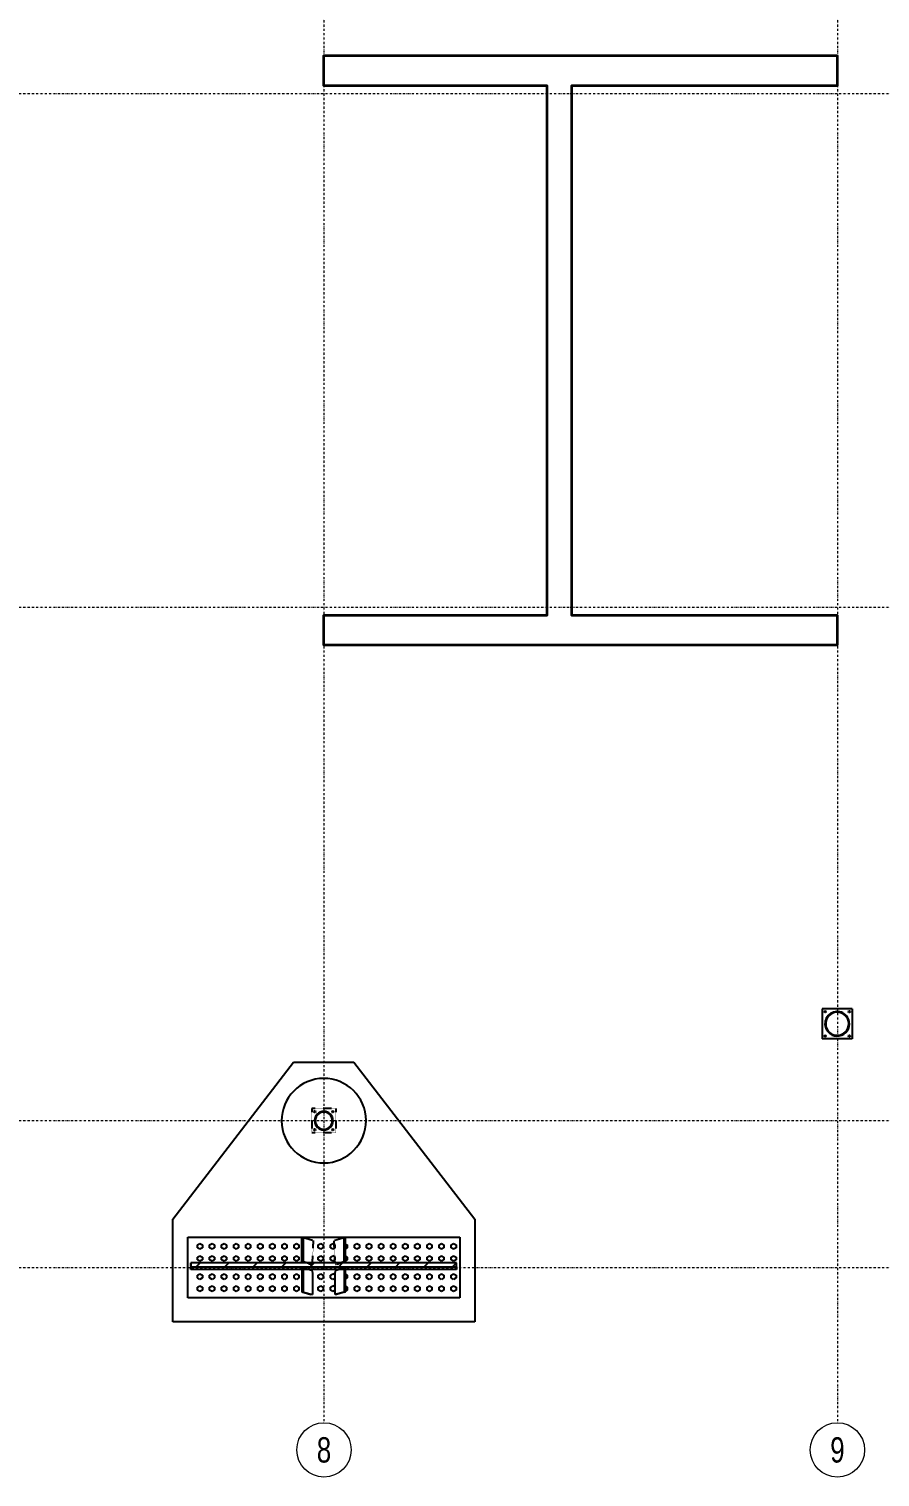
# Model space of a CAD drawing. Header units: millimetres. Extents: x 1541 to 289025, y -12015 to 47026.
# Drawn here: x 72094 to 73116, y -11969 to -10231 of the extents above; entities that cross this region are included whole.
import ezdxf
from ezdxf.enums import TextEntityAlignment as Align

# ---------------------------------------------------------------- set-up
doc = ezdxf.new("R2010")
doc.units = ezdxf.units.MM
doc.header["$LTSCALE"] = 0.1
for name, pattern in [('DASHDOTX2', [50.8, 25.4, -12.7, 0, -12.7]), ('DXK_LINE_DOT2', [3.9198, 1.9599, -1.9599]), ('Grid Line', [3.33375, 1.905, -0.47625, 0.47625, -0.47625])]:
    doc.linetypes.add(name, pattern=pattern)
doc.layers.get('0').update_dxf_attribs({"color": 255})
for name, color, linetype, lineweight in [('E_EJES', 8, 'Continuous', 9), ('E_EJES-1', 8, 'Grid Line', 9), ('E_MUROS-1', 2, 'Continuous', 35)]:
    doc.layers.add(name, color=color, linetype=linetype, lineweight=lineweight)
doc.styles.add('Swis721 LtCn BT_1', font='swisscl.ttf', dxfattribs={"height": 0.42})

msp = doc.modelspace()

# ---------------------------------------------------------------- hatches: boundary and pattern name
at = {"linetype": 'Continuous'}
h = msp.add_hatch(color=96, dxfattribs=at)
h.paths.add_polyline_path([(73079.1, -11425.1), (73078.9, -11422.6), (73078.2, -11420.1), (73077.2, -11417.8), (73075.7, -11415.7), (73073.9, -11413.8), (73071.8, -11412.4), (73069.4, -11411.3), (73067, -11410.6), (73064.4, -11410.4), (73061.9, -11410.6), (73059.4, -11411.3), (73057.1, -11412.4), (73055, -11413.8), (73053.1, -11415.7), (73051.7, -11417.8), (73050.6, -11420.1), (73049.9, -11422.6), (73049.7, -11425.1), (73049.9, -11427.7), (73050.6, -11430.2), (73051.7, -11432.5), (73053.1, -11434.6), (73055, -11436.4), (73057.1, -11437.9), (73059.4, -11438.9), (73061.9, -11439.6), (73064.4, -11439.8), (73067, -11439.6), (73069.4, -11438.9), (73071.8, -11437.9), (73073.9, -11436.4), (73075.7, -11434.6), (73077.2, -11432.5), (73078.2, -11430.2), (73078.9, -11427.7)])
h.paths.add_polyline_path([(73077.4, -11429.9), (73076.4, -11432), (73075, -11434), (73073.3, -11435.7), (73071.3, -11437.1), (73069.2, -11438.1), (73066.8, -11438.8), (73064.4, -11439), (73062, -11438.8), (73059.7, -11438.1), (73057.5, -11437.1), (73055.5, -11435.7), (73053.8, -11434), (73052.4, -11432), (73051.4, -11429.9), (73050.8, -11427.5), (73050.6, -11425.1), (73050.8, -11422.7), (73051.4, -11420.4), (73052.4, -11418.2), (73053.8, -11416.2), (73055.5, -11414.5), (73057.5, -11413.1), (73059.7, -11412.1), (73062, -11411.5), (73064.4, -11411.3), (73066.8, -11411.5), (73069.2, -11412.1), (73071.3, -11413.1), (73073.3, -11414.5), (73075, -11416.2), (73076.4, -11418.2), (73077.4, -11420.4), (73078.1, -11422.7), (73078.3, -11425.1), (73078.1, -11427.5)])
h = msp.add_hatch(dxfattribs=at)
h.set_pattern_fill('', scale=7.611392, style=0, pattern_type=0)
h.set_pattern_definition([(45, (72459.099, -11539.187), (-17.088, 17.088), [])])
h.paths.add_polyline_path([(72459.3, -11541.3), (72459.1, -11539.2), (72458.5, -11537.1), (72457.4, -11535.2), (72456.1, -11533.5), (72454.4, -11532.2), (72452.5, -11531.1), (72450.4, -11530.5), (72448.3, -11530.3), (72446.1, -11530.5), (72444, -11531.1), (72442.1, -11532.2), (72440.4, -11533.5), (72439.1, -11535.2), (72438, -11537.1), (72437.4, -11539.2), (72437.2, -11541.3), (72437.4, -11543.5), (72438, -11545.6), (72439.1, -11547.5), (72440.4, -11549.2), (72442.1, -11550.5), (72444, -11551.6), (72446.1, -11552.2), (72448.3, -11552.4), (72450.4, -11552.2), (72452.5, -11551.6), (72454.4, -11550.5), (72456.1, -11549.2), (72457.4, -11547.5), (72458.5, -11545.6), (72459.1, -11543.5)])
h.paths.add_polyline_path([(72457.8, -11545.3), (72456.8, -11547.1), (72455.6, -11548.6), (72454, -11549.9), (72452.2, -11550.9), (72450.3, -11551.5), (72448.3, -11551.7), (72446.2, -11551.5), (72444.3, -11550.9), (72442.5, -11549.9), (72441, -11548.6), (72439.7, -11547.1), (72438.7, -11545.3), (72438.1, -11543.4), (72437.9, -11541.3), (72438.1, -11539.3), (72438.7, -11537.4), (72439.7, -11535.6), (72441, -11534), (72442.5, -11532.8), (72444.3, -11531.8), (72446.2, -11531.2), (72448.3, -11531), (72450.3, -11531.2), (72452.2, -11531.8), (72454, -11532.8), (72455.6, -11534), (72456.8, -11535.6), (72457.8, -11537.4), (72458.4, -11539.3), (72458.6, -11541.3), (72458.4, -11543.4)])
h = msp.add_hatch(dxfattribs=at)
h.set_pattern_fill('', scale=7.611392, style=0, pattern_type=0)
h.set_pattern_definition([(45, (72607.564, -11712.02), (-17.088, 17.088), [])])
h.paths.add_polyline_path([(72607.7, -11715.9), (72607.6, -11712), (72288.9, -11712), (72288.8, -11715.9), (72288.8, -11716.7), (72607.7, -11716.7)])

# ---------------------------------------------------------------- linework, layer by layer
at = {"color": 2, "linetype": 'Continuous'}
for p, q in [((73082.5, -11407), (73046.3, -11407)), ((73046.3, -11407), (73046.3, -11443.2)), ((73082.5, -11407), (73082.5, -11443.2)), ((73082.5, -11443.2), (73046.3, -11443.2)), ((72267, -11659.5), (72412, -11471.2)), ((72412, -11471.2), (72484.5, -11471.2)), ((72484.5, -11471.2), (72629.5, -11659.5)), ((72267, -11782.7), (72267, -11659.5)), ((72629.5, -11659.5), (72629.5, -11782.7)), ((72285.2, -11753.7), (72285.2, -11681.2)), ((72285.2, -11681.2), (72611.4, -11681.2)), ((72422, -11710.8), (72422, -11681.6)), ((72422, -11681.6), (72423.9, -11681.7)), ((72434.9, -11685), (72423.9, -11681.7)), ((72423.9, -11710.8), (72423.9, -11681.7)), ((72472.6, -11681.7), (72461.6, -11685)), ((72472.6, -11681.7), (72474.5, -11681.6)), ((72472.6, -11710.8), (72472.6, -11681.7)), ((72474.5, -11710.8), (72474.5, -11681.6)), ((72611.4, -11681.2), (72611.4, -11753.7)), ((72434.7, -11712), (72434.9, -11707.8)), ((72461.8, -11712), (72461.6, -11707.8)), ((72288.8, -11715.9), (72288.8, -11712)), ((72288.8, -11712), (72288.9, -11712)), ((72288.9, -11712), (72288.8, -11715.9)), ((72288.8, -11715.9), (72288.8, -11716.7)), ((72288.8, -11719.8), (72288.8, -11716.7)), ((72288.8, -11716.7), (72607.7, -11716.7)), ((72422, -11719.8), (72288.8, -11719.8)), ((72607.6, -11712), (72288.9, -11712)), ((72426.3, -11712), (72422, -11710.8)), ((72422, -11710.8), (72423.9, -11710.8)), ((72423.9, -11717.9), (72422, -11717.8)), ((72422, -11717.8), (72422, -11746.8)), ((72428, -11712), (72423.9, -11710.8)), ((72423.9, -11717.9), (72433.8, -11720.8)), ((72423.9, -11746.9), (72423.9, -11717.9)), ((72466, -11719.8), (72430.5, -11719.8)), ((72433.8, -11720.8), (72434.7, -11723.9)), ((72434.7, -11723.9), (72434.6, -11750)), ((72461.8, -11723.9), (72462.7, -11720.8)), ((72461.9, -11750), (72461.8, -11723.9)), ((72462.7, -11720.8), (72472.6, -11717.9)), ((72472.6, -11710.8), (72468.5, -11712)), ((72474.5, -11710.8), (72470.3, -11712)), ((72472.6, -11710.8), (72474.5, -11710.8)), ((72474.5, -11717.8), (72472.6, -11717.9)), ((72472.6, -11717.9), (72472.6, -11746.9)), ((72474.5, -11746.8), (72474.5, -11717.8)), ((72607.7, -11719.8), (72474.5, -11719.8)), ((72607.7, -11712), (72607.6, -11712)), ((72607.7, -11715.9), (72607.6, -11712)), ((72607.7, -11715.9), (72607.7, -11712)), ((72607.7, -11716.7), (72607.7, -11715.9)), ((72607.7, -11716.7), (72607.7, -11719.8)), ((72611.4, -11753.7), (72285.2, -11753.7)), ((72422, -11746.8), (72432.9, -11750)), ((72422, -11746.8), (72423.9, -11746.9)), ((72423.9, -11746.9), (72434.6, -11750)), ((72434.6, -11750), (72432.9, -11750)), ((72472.6, -11746.9), (72461.9, -11750)), ((72463.6, -11750), (72461.9, -11750)), ((72474.5, -11746.8), (72463.6, -11750)), ((72472.6, -11746.9), (72474.5, -11746.8)), ((72629.5, -11782.7), (72267, -11782.7))]:
    msp.add_line(p, q, dxfattribs=at)
at = {"color": 7, "linetype": 'Continuous'}
for p, q in [((73048.8, -11410.6), (73049.4, -11409.6)), ((73049.4, -11411.6), (73048.8, -11410.6)), ((73049.4, -11409.6), (73050.5, -11409.6)), ((73050.5, -11411.6), (73049.4, -11411.6)), ((73050.5, -11409.6), (73051, -11410.6)), ((73051, -11410.6), (73050.5, -11411.6)), ((73077.8, -11410.6), (73078.3, -11409.6)), ((73078.3, -11411.6), (73077.8, -11410.6)), ((73078.3, -11409.6), (73079.5, -11409.6)), ((73079.5, -11411.6), (73078.3, -11411.6)), ((73079.5, -11409.6), (73080, -11410.6)), ((73080, -11410.6), (73079.5, -11411.6)), ((73048.8, -11439.6), (73049.4, -11438.6)), ((73049.4, -11440.6), (73048.8, -11439.6)), ((73049.4, -11438.6), (73050.5, -11438.6)), ((73050.5, -11440.6), (73049.4, -11440.6)), ((73050.5, -11438.6), (73051, -11439.6)), ((73051, -11439.6), (73050.5, -11440.6)), ((73077.8, -11439.6), (73078.3, -11438.6)), ((73078.3, -11440.6), (73077.8, -11439.6)), ((73078.3, -11438.6), (73079.5, -11438.6)), ((73079.5, -11440.6), (73078.3, -11440.6)), ((73079.5, -11438.6), (73080, -11439.6)), ((73080, -11439.6), (73079.5, -11440.6)), ((72436.3, -11530.5), (72436.8, -11529.5)), ((72436.8, -11531.4), (72436.3, -11530.5)), ((72436.8, -11529.5), (72437.9, -11529.5)), ((72437.9, -11531.4), (72436.8, -11531.4)), ((72437.9, -11529.5), (72438.5, -11530.5)), ((72438.5, -11530.5), (72437.9, -11531.4)), ((72458, -11530.5), (72458.6, -11529.5)), ((72458.6, -11531.4), (72458, -11530.5)), ((72458.6, -11529.5), (72459.7, -11529.5)), ((72459.7, -11531.4), (72458.6, -11531.4)), ((72459.7, -11529.5), (72460.3, -11530.5)), ((72460.3, -11530.5), (72459.7, -11531.4)), ((72436.3, -11552.2), (72436.8, -11551.2)), ((72436.8, -11553.2), (72436.3, -11552.2)), ((72436.8, -11551.2), (72437.9, -11551.2)), ((72437.9, -11553.2), (72436.8, -11553.2)), ((72437.9, -11551.2), (72438.5, -11552.2)), ((72438.5, -11552.2), (72437.9, -11553.2)), ((72458, -11552.2), (72458.6, -11551.2)), ((72458.6, -11553.2), (72458, -11552.2)), ((72458.6, -11551.2), (72459.7, -11551.2)), ((72459.7, -11553.2), (72458.6, -11553.2)), ((72459.7, -11551.2), (72460.3, -11552.2)), ((72460.3, -11552.2), (72459.7, -11553.2)), ((72296.8, -11690.4), (72299.7, -11688.8)), ((72296.8, -11693.8), (72296.8, -11690.4)), ((72299.7, -11688.8), (72302.6, -11690.4)), ((72302.6, -11690.4), (72302.6, -11693.8)), ((72311.3, -11690.4), (72314.2, -11688.8)), ((72311.3, -11693.8), (72311.3, -11690.4)), ((72314.2, -11688.8), (72317.1, -11690.4)), ((72317.1, -11690.4), (72317.1, -11693.8)), ((72325.7, -11690.4), (72328.6, -11688.8)), ((72325.7, -11693.8), (72325.7, -11690.4)), ((72328.6, -11688.8), (72331.5, -11690.4)), ((72331.5, -11690.4), (72331.5, -11693.8)), ((72340.2, -11690.4), (72343.1, -11688.8)), ((72340.2, -11693.8), (72340.2, -11690.4)), ((72343.1, -11688.8), (72346, -11690.4)), ((72346, -11690.4), (72346, -11693.8)), ((72354.7, -11690.4), (72357.6, -11688.8)), ((72354.7, -11693.8), (72354.7, -11690.4)), ((72357.6, -11688.8), (72360.5, -11690.4)), ((72360.5, -11690.4), (72360.5, -11693.8)), ((72369.2, -11690.4), (72372.1, -11688.8)), ((72369.2, -11693.8), (72369.2, -11690.4)), ((72372.1, -11688.8), (72375, -11690.4)), ((72375, -11690.4), (72375, -11693.8)), ((72383.7, -11690.4), (72386.6, -11688.8)), ((72383.7, -11693.8), (72383.7, -11690.4)), ((72386.6, -11688.8), (72389.5, -11690.4)), ((72389.5, -11690.4), (72389.5, -11693.8)), ((72398.2, -11690.4), (72401.1, -11688.8)), ((72398.2, -11693.8), (72398.2, -11690.4)), ((72401.1, -11688.8), (72404, -11690.4)), ((72404, -11690.4), (72404, -11693.8)), ((72412.7, -11690.4), (72415.6, -11688.8)), ((72412.7, -11693.8), (72412.7, -11690.4)), ((72415.6, -11688.8), (72418.5, -11690.4)), ((72418.5, -11690.4), (72418.5, -11693.8)), ((72441.7, -11690.4), (72444.6, -11688.8)), ((72441.7, -11693.8), (72441.7, -11690.4)), ((72444.6, -11688.8), (72447.5, -11690.4)), ((72447.5, -11690.4), (72447.5, -11693.8)), ((72456.2, -11690.4), (72459.1, -11688.8)), ((72456.2, -11693.8), (72456.2, -11690.4)), ((72462, -11690.4), (72459.1, -11688.8)), ((72462, -11693.8), (72462, -11690.4)), ((72474.5, -11689.3), (72476.5, -11690.4)), ((72476.5, -11690.4), (72476.5, -11693.8)), ((72485.2, -11690.4), (72488.1, -11688.8)), ((72485.2, -11693.8), (72485.2, -11690.4)), ((72488.1, -11688.8), (72491, -11690.4)), ((72491, -11690.4), (72491, -11693.8)), ((72499.7, -11690.4), (72502.6, -11688.8)), ((72499.7, -11693.8), (72499.7, -11690.4)), ((72502.6, -11688.8), (72505.5, -11690.4)), ((72505.5, -11690.4), (72505.5, -11693.8)), ((72514.2, -11690.4), (72517.1, -11688.8)), ((72514.2, -11693.8), (72514.2, -11690.4)), ((72517.1, -11688.8), (72520, -11690.4)), ((72520, -11690.4), (72520, -11693.8)), ((72528.7, -11690.4), (72531.6, -11688.8)), ((72528.7, -11693.8), (72528.7, -11690.4)), ((72531.6, -11688.8), (72534.5, -11690.4)), ((72534.5, -11690.4), (72534.5, -11693.8)), ((72543.2, -11690.4), (72546.1, -11688.8)), ((72543.2, -11693.8), (72543.2, -11690.4)), ((72546.1, -11688.8), (72549, -11690.4)), ((72549, -11690.4), (72549, -11693.8)), ((72557.7, -11690.4), (72560.6, -11688.8)), ((72557.7, -11693.8), (72557.7, -11690.4)), ((72560.6, -11688.8), (72563.5, -11690.4)), ((72563.5, -11690.4), (72563.5, -11693.8)), ((72572.2, -11690.4), (72575.1, -11688.8)), ((72572.2, -11693.8), (72572.2, -11690.4)), ((72575.1, -11688.8), (72578, -11690.4)), ((72578, -11690.4), (72578, -11693.8)), ((72586.7, -11690.4), (72589.6, -11688.8)), ((72586.7, -11693.8), (72586.7, -11690.4)), ((72589.6, -11688.8), (72592.5, -11690.4)), ((72592.5, -11690.4), (72592.5, -11693.8)), ((72601.2, -11690.4), (72604.1, -11688.8)), ((72601.2, -11693.8), (72601.2, -11690.4)), ((72604.1, -11688.8), (72607, -11690.4)), ((72607, -11690.4), (72607, -11693.8)), ((72299.7, -11695.5), (72296.8, -11693.8)), ((72296.8, -11704.9), (72299.7, -11703.3)), ((72296.8, -11708.3), (72296.8, -11704.9)), ((72299.7, -11710), (72296.8, -11708.3)), ((72302.6, -11693.8), (72299.7, -11695.5)), ((72299.7, -11703.3), (72302.6, -11704.9)), ((72302.6, -11708.3), (72299.7, -11710)), ((72302.6, -11704.9), (72302.6, -11708.3)), ((72314.2, -11695.5), (72311.3, -11693.8)), ((72311.3, -11704.9), (72314.2, -11703.3)), ((72311.3, -11708.3), (72311.3, -11704.9)), ((72314.2, -11710), (72311.3, -11708.3)), ((72317.1, -11693.8), (72314.2, -11695.5)), ((72314.2, -11703.3), (72317.1, -11704.9)), ((72317.1, -11708.3), (72314.2, -11710)), ((72317.1, -11704.9), (72317.1, -11708.3)), ((72328.6, -11695.5), (72325.7, -11693.8)), ((72325.7, -11704.9), (72328.6, -11703.3)), ((72325.7, -11708.3), (72325.7, -11704.9)), ((72328.6, -11710), (72325.7, -11708.3)), ((72331.5, -11693.8), (72328.6, -11695.5)), ((72328.6, -11703.3), (72331.5, -11704.9)), ((72331.5, -11708.3), (72328.6, -11710)), ((72331.5, -11704.9), (72331.5, -11708.3)), ((72343.1, -11695.5), (72340.2, -11693.8)), ((72340.2, -11704.9), (72343.1, -11703.3)), ((72340.2, -11708.3), (72340.2, -11704.9)), ((72343.1, -11710), (72340.2, -11708.3)), ((72346, -11693.8), (72343.1, -11695.5)), ((72343.1, -11703.3), (72346, -11704.9)), ((72346, -11708.3), (72343.1, -11710)), ((72346, -11704.9), (72346, -11708.3)), ((72357.6, -11695.5), (72354.7, -11693.8)), ((72354.7, -11704.9), (72357.6, -11703.3)), ((72354.7, -11708.3), (72354.7, -11704.9)), ((72357.6, -11710), (72354.7, -11708.3)), ((72360.5, -11693.8), (72357.6, -11695.5)), ((72357.6, -11703.3), (72360.5, -11704.9)), ((72360.5, -11708.3), (72357.6, -11710)), ((72360.5, -11704.9), (72360.5, -11708.3)), ((72372.1, -11695.5), (72369.2, -11693.8)), ((72369.2, -11704.9), (72372.1, -11703.3)), ((72369.2, -11708.3), (72369.2, -11704.9)), ((72372.1, -11710), (72369.2, -11708.3)), ((72375, -11693.8), (72372.1, -11695.5)), ((72372.1, -11703.3), (72375, -11704.9)), ((72375, -11708.3), (72372.1, -11710)), ((72375, -11704.9), (72375, -11708.3)), ((72386.6, -11695.5), (72383.7, -11693.8)), ((72383.7, -11704.9), (72386.6, -11703.3)), ((72383.7, -11708.3), (72383.7, -11704.9)), ((72386.6, -11710), (72383.7, -11708.3)), ((72389.5, -11693.8), (72386.6, -11695.5)), ((72386.6, -11703.3), (72389.5, -11704.9)), ((72389.5, -11708.3), (72386.6, -11710)), ((72389.5, -11704.9), (72389.5, -11708.3)), ((72401.1, -11695.5), (72398.2, -11693.8)), ((72398.2, -11704.9), (72401.1, -11703.3)), ((72398.2, -11708.3), (72398.2, -11704.9)), ((72401.1, -11710), (72398.2, -11708.3)), ((72404, -11693.8), (72401.1, -11695.5)), ((72401.1, -11703.3), (72404, -11704.9)), ((72404, -11708.3), (72401.1, -11710)), ((72404, -11704.9), (72404, -11708.3)), ((72415.6, -11695.5), (72412.7, -11693.8)), ((72412.7, -11704.9), (72415.6, -11703.3)), ((72412.7, -11708.3), (72412.7, -11704.9)), ((72415.6, -11710), (72412.7, -11708.3)), ((72418.5, -11693.8), (72415.6, -11695.5)), ((72415.6, -11703.3), (72418.5, -11704.9)), ((72418.5, -11708.3), (72415.6, -11710)), ((72418.5, -11704.9), (72418.5, -11708.3)), ((72444.6, -11695.5), (72441.7, -11693.8)), ((72441.7, -11704.9), (72444.6, -11703.3)), ((72441.7, -11708.3), (72441.7, -11704.9)), ((72444.6, -11710), (72441.7, -11708.3)), ((72447.5, -11693.8), (72444.6, -11695.5)), ((72444.6, -11703.3), (72447.5, -11704.9)), ((72447.5, -11708.3), (72444.6, -11710)), ((72447.5, -11704.9), (72447.5, -11708.3)), ((72459.1, -11695.5), (72456.2, -11693.8)), ((72456.2, -11704.9), (72459.1, -11703.3)), ((72456.2, -11708.3), (72456.2, -11704.9)), ((72459.1, -11710), (72456.2, -11708.3)), ((72462, -11693.8), (72459.1, -11695.5)), ((72462, -11704.9), (72459.1, -11703.3)), ((72462, -11708.3), (72459.1, -11710)), ((72462, -11708.3), (72462, -11704.9)), ((72476.5, -11693.8), (72474.5, -11695)), ((72474.5, -11703.8), (72476.5, -11704.9)), ((72476.5, -11708.3), (72474.5, -11709.5)), ((72476.5, -11704.9), (72476.5, -11708.3)), ((72488.1, -11695.5), (72485.2, -11693.8)), ((72485.2, -11704.9), (72488.1, -11703.3)), ((72485.2, -11708.3), (72485.2, -11704.9)), ((72488.1, -11710), (72485.2, -11708.3)), ((72491, -11693.8), (72488.1, -11695.5)), ((72488.1, -11703.3), (72491, -11704.9)), ((72491, -11708.3), (72488.1, -11710)), ((72491, -11704.9), (72491, -11708.3)), ((72502.6, -11695.5), (72499.7, -11693.8)), ((72499.7, -11704.9), (72502.6, -11703.3)), ((72499.7, -11708.3), (72499.7, -11704.9)), ((72502.6, -11710), (72499.7, -11708.3)), ((72505.5, -11693.8), (72502.6, -11695.5)), ((72502.6, -11703.3), (72505.5, -11704.9)), ((72505.5, -11708.3), (72502.6, -11710)), ((72505.5, -11704.9), (72505.5, -11708.3)), ((72517.1, -11695.5), (72514.2, -11693.8)), ((72514.2, -11704.9), (72517.1, -11703.3)), ((72514.2, -11708.3), (72514.2, -11704.9)), ((72517.1, -11710), (72514.2, -11708.3)), ((72520, -11693.8), (72517.1, -11695.5)), ((72517.1, -11703.3), (72520, -11704.9)), ((72520, -11708.3), (72517.1, -11710)), ((72520, -11704.9), (72520, -11708.3)), ((72531.6, -11695.5), (72528.7, -11693.8)), ((72528.7, -11704.9), (72531.6, -11703.3)), ((72528.7, -11708.3), (72528.7, -11704.9)), ((72531.6, -11710), (72528.7, -11708.3)), ((72534.5, -11693.8), (72531.6, -11695.5)), ((72531.6, -11703.3), (72534.5, -11704.9)), ((72534.5, -11708.3), (72531.6, -11710)), ((72534.5, -11704.9), (72534.5, -11708.3)), ((72546.1, -11695.5), (72543.2, -11693.8)), ((72543.2, -11704.9), (72546.1, -11703.3)), ((72543.2, -11708.3), (72543.2, -11704.9)), ((72546.1, -11710), (72543.2, -11708.3)), ((72549, -11693.8), (72546.1, -11695.5)), ((72546.1, -11703.3), (72549, -11704.9)), ((72549, -11708.3), (72546.1, -11710)), ((72549, -11704.9), (72549, -11708.3)), ((72560.6, -11695.5), (72557.7, -11693.8)), ((72557.7, -11704.9), (72560.6, -11703.3)), ((72557.7, -11708.3), (72557.7, -11704.9)), ((72560.6, -11710), (72557.7, -11708.3)), ((72563.5, -11693.8), (72560.6, -11695.5)), ((72560.6, -11703.3), (72563.5, -11704.9)), ((72563.5, -11708.3), (72560.6, -11710)), ((72563.5, -11704.9), (72563.5, -11708.3)), ((72575.1, -11695.5), (72572.2, -11693.8)), ((72572.2, -11704.9), (72575.1, -11703.3)), ((72572.2, -11708.3), (72572.2, -11704.9)), ((72575.1, -11710), (72572.2, -11708.3)), ((72578, -11693.8), (72575.1, -11695.5)), ((72575.1, -11703.3), (72578, -11704.9)), ((72578, -11708.3), (72575.1, -11710)), ((72578, -11704.9), (72578, -11708.3)), ((72589.6, -11695.5), (72586.7, -11693.8)), ((72586.7, -11704.9), (72589.6, -11703.3)), ((72586.7, -11708.3), (72586.7, -11704.9)), ((72589.6, -11710), (72586.7, -11708.3)), ((72592.5, -11693.8), (72589.6, -11695.5)), ((72589.6, -11703.3), (72592.5, -11704.9)), ((72592.5, -11708.3), (72589.6, -11710)), ((72592.5, -11704.9), (72592.5, -11708.3)), ((72604.1, -11695.5), (72601.2, -11693.8)), ((72601.2, -11704.9), (72604.1, -11703.3)), ((72601.2, -11708.3), (72601.2, -11704.9)), ((72604.1, -11710), (72601.2, -11708.3)), ((72607, -11693.8), (72604.1, -11695.5)), ((72604.1, -11703.3), (72607, -11704.9)), ((72607, -11708.3), (72604.1, -11710)), ((72607, -11704.9), (72607, -11708.3)), ((72296.8, -11726.7), (72299.7, -11725)), ((72296.8, -11730), (72296.8, -11726.7)), ((72299.7, -11725), (72302.6, -11726.7)), ((72302.6, -11726.7), (72302.6, -11730)), ((72311.3, -11726.7), (72314.2, -11725)), ((72311.3, -11730), (72311.3, -11726.7)), ((72314.2, -11725), (72317.1, -11726.7)), ((72317.1, -11726.7), (72317.1, -11730)), ((72325.7, -11726.7), (72328.6, -11725)), ((72325.7, -11730), (72325.7, -11726.7)), ((72328.6, -11725), (72331.5, -11726.7)), ((72331.5, -11726.7), (72331.5, -11730)), ((72340.2, -11726.7), (72343.1, -11725)), ((72340.2, -11730), (72340.2, -11726.7)), ((72343.1, -11725), (72346, -11726.7)), ((72346, -11726.7), (72346, -11730)), ((72354.7, -11726.7), (72357.6, -11725)), ((72354.7, -11730), (72354.7, -11726.7)), ((72357.6, -11725), (72360.5, -11726.7)), ((72360.5, -11726.7), (72360.5, -11730)), ((72369.2, -11726.7), (72372.1, -11725)), ((72369.2, -11730), (72369.2, -11726.7)), ((72372.1, -11725), (72375, -11726.7)), ((72375, -11726.7), (72375, -11730)), ((72383.7, -11726.7), (72386.6, -11725)), ((72383.7, -11730), (72383.7, -11726.7)), ((72386.6, -11725), (72389.5, -11726.7)), ((72389.5, -11726.7), (72389.5, -11730)), ((72398.2, -11726.7), (72401.1, -11725)), ((72398.2, -11730), (72398.2, -11726.7)), ((72401.1, -11725), (72404, -11726.7)), ((72404, -11726.7), (72404, -11730)), ((72412.7, -11726.7), (72415.6, -11725)), ((72412.7, -11730), (72412.7, -11726.7)), ((72415.6, -11725), (72418.5, -11726.7)), ((72418.5, -11726.7), (72418.5, -11730)), ((72441.7, -11726.7), (72444.6, -11725)), ((72441.7, -11730), (72441.7, -11726.7)), ((72444.6, -11725), (72447.5, -11726.7)), ((72447.5, -11726.7), (72447.5, -11730)), ((72456.2, -11726.7), (72459.1, -11725)), ((72456.2, -11730), (72456.2, -11726.7)), ((72462, -11726.7), (72459.1, -11725)), ((72462, -11730), (72462, -11726.7)), ((72474.5, -11725.5), (72476.5, -11726.7)), ((72476.5, -11726.7), (72476.5, -11730)), ((72485.2, -11726.7), (72488.1, -11725)), ((72485.2, -11730), (72485.2, -11726.7)), ((72488.1, -11725), (72491, -11726.7)), ((72491, -11726.7), (72491, -11730)), ((72499.7, -11726.7), (72502.6, -11725)), ((72499.7, -11730), (72499.7, -11726.7)), ((72502.6, -11725), (72505.5, -11726.7)), ((72505.5, -11726.7), (72505.5, -11730)), ((72514.2, -11726.7), (72517.1, -11725)), ((72514.2, -11730), (72514.2, -11726.7)), ((72517.1, -11725), (72520, -11726.7)), ((72520, -11726.7), (72520, -11730)), ((72528.7, -11726.7), (72531.6, -11725)), ((72528.7, -11730), (72528.7, -11726.7)), ((72531.6, -11725), (72534.5, -11726.7)), ((72534.5, -11726.7), (72534.5, -11730)), ((72543.2, -11726.7), (72546.1, -11725)), ((72543.2, -11730), (72543.2, -11726.7)), ((72546.1, -11725), (72549, -11726.7)), ((72549, -11726.7), (72549, -11730)), ((72557.7, -11726.7), (72560.6, -11725)), ((72557.7, -11730), (72557.7, -11726.7)), ((72560.6, -11725), (72563.5, -11726.7)), ((72563.5, -11726.7), (72563.5, -11730)), ((72572.2, -11726.7), (72575.1, -11725)), ((72572.2, -11730), (72572.2, -11726.7)), ((72575.1, -11725), (72578, -11726.7)), ((72578, -11726.7), (72578, -11730)), ((72586.7, -11726.7), (72589.6, -11725)), ((72586.7, -11730), (72586.7, -11726.7)), ((72589.6, -11725), (72592.5, -11726.7)), ((72592.5, -11726.7), (72592.5, -11730)), ((72601.2, -11726.7), (72604.1, -11725)), ((72601.2, -11730), (72601.2, -11726.7)), ((72604.1, -11725), (72607, -11726.7)), ((72607, -11726.7), (72607, -11730)), ((72299.7, -11731.7), (72296.8, -11730)), ((72296.8, -11741.2), (72299.7, -11739.5)), ((72296.8, -11744.5), (72296.8, -11741.2)), ((72299.7, -11746.2), (72296.8, -11744.5)), ((72302.6, -11730), (72299.7, -11731.7)), ((72299.7, -11739.5), (72302.6, -11741.2)), ((72302.6, -11744.5), (72299.7, -11746.2)), ((72302.6, -11741.2), (72302.6, -11744.5)), ((72314.2, -11731.7), (72311.3, -11730)), ((72311.3, -11741.2), (72314.2, -11739.5)), ((72311.3, -11744.5), (72311.3, -11741.2)), ((72314.2, -11746.2), (72311.3, -11744.5)), ((72317.1, -11730), (72314.2, -11731.7)), ((72314.2, -11739.5), (72317.1, -11741.2)), ((72317.1, -11744.5), (72314.2, -11746.2)), ((72317.1, -11741.2), (72317.1, -11744.5)), ((72328.6, -11731.7), (72325.7, -11730)), ((72325.7, -11741.2), (72328.6, -11739.5)), ((72325.7, -11744.5), (72325.7, -11741.2)), ((72328.6, -11746.2), (72325.7, -11744.5)), ((72331.5, -11730), (72328.6, -11731.7)), ((72328.6, -11739.5), (72331.5, -11741.2)), ((72331.5, -11744.5), (72328.6, -11746.2)), ((72331.5, -11741.2), (72331.5, -11744.5)), ((72343.1, -11731.7), (72340.2, -11730)), ((72340.2, -11741.2), (72343.1, -11739.5)), ((72340.2, -11744.5), (72340.2, -11741.2)), ((72343.1, -11746.2), (72340.2, -11744.5)), ((72346, -11730), (72343.1, -11731.7)), ((72343.1, -11739.5), (72346, -11741.2)), ((72346, -11744.5), (72343.1, -11746.2)), ((72346, -11741.2), (72346, -11744.5)), ((72357.6, -11731.7), (72354.7, -11730)), ((72354.7, -11741.2), (72357.6, -11739.5)), ((72354.7, -11744.5), (72354.7, -11741.2)), ((72357.6, -11746.2), (72354.7, -11744.5)), ((72360.5, -11730), (72357.6, -11731.7)), ((72357.6, -11739.5), (72360.5, -11741.2)), ((72360.5, -11744.5), (72357.6, -11746.2)), ((72360.5, -11741.2), (72360.5, -11744.5)), ((72372.1, -11731.7), (72369.2, -11730)), ((72369.2, -11741.2), (72372.1, -11739.5)), ((72369.2, -11744.5), (72369.2, -11741.2)), ((72372.1, -11746.2), (72369.2, -11744.5)), ((72375, -11730), (72372.1, -11731.7)), ((72372.1, -11739.5), (72375, -11741.2)), ((72375, -11744.5), (72372.1, -11746.2)), ((72375, -11741.2), (72375, -11744.5)), ((72386.6, -11731.7), (72383.7, -11730)), ((72383.7, -11741.2), (72386.6, -11739.5)), ((72383.7, -11744.5), (72383.7, -11741.2)), ((72386.6, -11746.2), (72383.7, -11744.5)), ((72389.5, -11730), (72386.6, -11731.7)), ((72386.6, -11739.5), (72389.5, -11741.2)), ((72389.5, -11744.5), (72386.6, -11746.2)), ((72389.5, -11741.2), (72389.5, -11744.5)), ((72401.1, -11731.7), (72398.2, -11730)), ((72398.2, -11741.2), (72401.1, -11739.5)), ((72398.2, -11744.5), (72398.2, -11741.2)), ((72401.1, -11746.2), (72398.2, -11744.5)), ((72404, -11730), (72401.1, -11731.7)), ((72401.1, -11739.5), (72404, -11741.2)), ((72404, -11744.5), (72401.1, -11746.2)), ((72404, -11741.2), (72404, -11744.5)), ((72415.6, -11731.7), (72412.7, -11730)), ((72412.7, -11741.2), (72415.6, -11739.5)), ((72412.7, -11744.5), (72412.7, -11741.2)), ((72415.6, -11746.2), (72412.7, -11744.5)), ((72418.5, -11730), (72415.6, -11731.7)), ((72415.6, -11739.5), (72418.5, -11741.2)), ((72418.5, -11744.5), (72415.6, -11746.2)), ((72418.5, -11741.2), (72418.5, -11744.5)), ((72444.6, -11731.7), (72441.7, -11730)), ((72441.7, -11741.2), (72444.6, -11739.5)), ((72441.7, -11744.5), (72441.7, -11741.2)), ((72444.6, -11746.2), (72441.7, -11744.5)), ((72447.5, -11730), (72444.6, -11731.7)), ((72444.6, -11739.5), (72447.5, -11741.2)), ((72447.5, -11744.5), (72444.6, -11746.2)), ((72447.5, -11741.2), (72447.5, -11744.5)), ((72459.1, -11731.7), (72456.2, -11730)), ((72456.2, -11741.2), (72459.1, -11739.5)), ((72456.2, -11744.5), (72456.2, -11741.2)), ((72459.1, -11746.2), (72456.2, -11744.5)), ((72462, -11730), (72459.1, -11731.7)), ((72462, -11741.2), (72459.1, -11739.5)), ((72462, -11744.5), (72459.1, -11746.2)), ((72462, -11744.5), (72462, -11741.2)), ((72476.5, -11730), (72474.5, -11731.2)), ((72474.5, -11740), (72476.5, -11741.2)), ((72476.5, -11744.5), (72474.5, -11745.7)), ((72476.5, -11741.2), (72476.5, -11744.5)), ((72488.1, -11731.7), (72485.2, -11730)), ((72485.2, -11741.2), (72488.1, -11739.5)), ((72485.2, -11744.5), (72485.2, -11741.2)), ((72488.1, -11746.2), (72485.2, -11744.5)), ((72491, -11730), (72488.1, -11731.7)), ((72488.1, -11739.5), (72491, -11741.2)), ((72491, -11744.5), (72488.1, -11746.2)), ((72491, -11741.2), (72491, -11744.5)), ((72502.6, -11731.7), (72499.7, -11730)), ((72499.7, -11741.2), (72502.6, -11739.5)), ((72499.7, -11744.5), (72499.7, -11741.2)), ((72502.6, -11746.2), (72499.7, -11744.5)), ((72505.5, -11730), (72502.6, -11731.7)), ((72502.6, -11739.5), (72505.5, -11741.2)), ((72505.5, -11744.5), (72502.6, -11746.2)), ((72505.5, -11741.2), (72505.5, -11744.5)), ((72517.1, -11731.7), (72514.2, -11730)), ((72514.2, -11741.2), (72517.1, -11739.5)), ((72514.2, -11744.5), (72514.2, -11741.2)), ((72517.1, -11746.2), (72514.2, -11744.5)), ((72520, -11730), (72517.1, -11731.7)), ((72517.1, -11739.5), (72520, -11741.2)), ((72520, -11744.5), (72517.1, -11746.2)), ((72520, -11741.2), (72520, -11744.5)), ((72531.6, -11731.7), (72528.7, -11730)), ((72528.7, -11741.2), (72531.6, -11739.5)), ((72528.7, -11744.5), (72528.7, -11741.2)), ((72531.6, -11746.2), (72528.7, -11744.5)), ((72534.5, -11730), (72531.6, -11731.7)), ((72531.6, -11739.5), (72534.5, -11741.2)), ((72534.5, -11744.5), (72531.6, -11746.2)), ((72534.5, -11741.2), (72534.5, -11744.5)), ((72546.1, -11731.7), (72543.2, -11730)), ((72543.2, -11741.2), (72546.1, -11739.5)), ((72543.2, -11744.5), (72543.2, -11741.2)), ((72546.1, -11746.2), (72543.2, -11744.5)), ((72549, -11730), (72546.1, -11731.7)), ((72546.1, -11739.5), (72549, -11741.2)), ((72549, -11744.5), (72546.1, -11746.2)), ((72549, -11741.2), (72549, -11744.5)), ((72560.6, -11731.7), (72557.7, -11730)), ((72557.7, -11741.2), (72560.6, -11739.5)), ((72557.7, -11744.5), (72557.7, -11741.2)), ((72560.6, -11746.2), (72557.7, -11744.5)), ((72563.5, -11730), (72560.6, -11731.7)), ((72560.6, -11739.5), (72563.5, -11741.2)), ((72563.5, -11744.5), (72560.6, -11746.2)), ((72563.5, -11741.2), (72563.5, -11744.5)), ((72575.1, -11731.7), (72572.2, -11730)), ((72572.2, -11741.2), (72575.1, -11739.5)), ((72572.2, -11744.5), (72572.2, -11741.2)), ((72575.1, -11746.2), (72572.2, -11744.5)), ((72578, -11730), (72575.1, -11731.7)), ((72575.1, -11739.5), (72578, -11741.2)), ((72578, -11744.5), (72575.1, -11746.2)), ((72578, -11741.2), (72578, -11744.5)), ((72589.6, -11731.7), (72586.7, -11730)), ((72586.7, -11741.2), (72589.6, -11739.5)), ((72586.7, -11744.5), (72586.7, -11741.2)), ((72589.6, -11746.2), (72586.7, -11744.5)), ((72592.5, -11730), (72589.6, -11731.7)), ((72589.6, -11739.5), (72592.5, -11741.2)), ((72592.5, -11744.5), (72589.6, -11746.2)), ((72592.5, -11741.2), (72592.5, -11744.5)), ((72604.1, -11731.7), (72601.2, -11730)), ((72601.2, -11741.2), (72604.1, -11739.5)), ((72601.2, -11744.5), (72601.2, -11741.2)), ((72604.1, -11746.2), (72601.2, -11744.5)), ((72607, -11730), (72604.1, -11731.7)), ((72604.1, -11739.5), (72607, -11741.2)), ((72607, -11744.5), (72604.1, -11746.2)), ((72607, -11741.2), (72607, -11744.5))]:
    msp.add_line(p, q, dxfattribs=at)
at = {"color": 7, "linetype": 'DXK_LINE_DOT2'}
for p, q in [((72462.8, -11526.8), (72433.8, -11526.8)), ((72433.8, -11526.8), (72433.8, -11555.8)), ((72462.8, -11526.8), (72462.8, -11555.8)), ((72462.8, -11555.8), (72433.8, -11555.8)), ((72435.9, -11685.3), (72434.9, -11685)), ((72434.9, -11707.8), (72435.9, -11685.3)), ((72461.6, -11685), (72460.6, -11685.3)), ((72461.6, -11707.8), (72460.6, -11685.3)), ((72430.5, -11719.8), (72422, -11719.8)), ((72432.9, -11714), (72426.3, -11712)), ((72434.6, -11714), (72428, -11712)), ((72434.6, -11714), (72432.9, -11714)), ((72434.6, -11714), (72434.7, -11712)), ((72461.9, -11714), (72461.8, -11712)), ((72468.5, -11712), (72461.9, -11714)), ((72461.9, -11714), (72463.6, -11714)), ((72470.3, -11712), (72463.6, -11714)), ((72474.5, -11719.8), (72466, -11719.8))]:
    msp.add_line(p, q, dxfattribs=at)
at = {"color": 2, "linetype": 'Continuous'}
for centre, radius, start, end in [((73064.4, -11425.1), 14.7, 10, 190), ((73064.4, -11425.1), 13.8, 350, 170), ((73064.4, -11425.1), 14.7, 190, 10), ((73064.4, -11425.1), 13.8, 170, 350), ((72448.3, -11541.3), 50.7, 6, 186), ((72448.3, -11541.3), 50.7, 186, 6), ((72448.3, -11541.3), 11.1, 11.25, 191.25), ((72448.3, -11541.3), 10.3, 348.75, 168.75), ((72448.3, -11541.3), 11.1, 191.25, 11.25), ((72448.3, -11541.3), 10.3, 168.75, 348.75)]:
    msp.add_arc(centre, radius, start, end, dxfattribs=at)
at = {"layer": 'E_EJES'}
for centre in [(72448.5, -11936.3), (73064.7, -11936.3)]:
    msp.add_circle(centre, 32.6, dxfattribs=at)
at = {"layer": 'E_EJES-1', "linetype": 'DASHDOTX2'}
for p, q in [((72448.5, -9278.2), (72448.5, -11903.7)), ((73064.7, -9278.2), (73064.7, -11903.7)), ((70611.3, -10309), (77834.1, -10309)), ((70611.3, -10925.2), (77834.1, -10925.2)), ((70611.3, -11541.3), (77834.1, -11541.3)), ((70611.3, -11717.5), (77834.1, -11717.5))]:
    msp.add_line(p, q, dxfattribs=at)
at = {"layer": 'E_MUROS-1'}
msp.add_lwpolyline([(73064.4, -10263.3), (73064.4, -10299.6), (72745.5, -10299.6), (72745.5, -10934.6), (73064.4, -10934.6), (73064.4, -10970.8), (72448.3, -10970.8), (72448.3, -10934.6), (72716.5, -10934.6), (72716.5, -10299.6), (72448.3, -10299.6), (72448.3, -10263.3)], close=True, dxfattribs=at)

# ---------------------------------------------------------------- texts
at = {"layer": 'E_EJES', "style": 'Swis721 LtCn BT_1'}
for s, p in [('8', (72448.5, -11936.3)), ('9', (73064.7, -11936.3))]:
    msp.add_text(s, height=30.4, dxfattribs=at).set_placement(p, align=Align.MIDDLE_CENTER)

doc.saveas('drawing.dxf')
